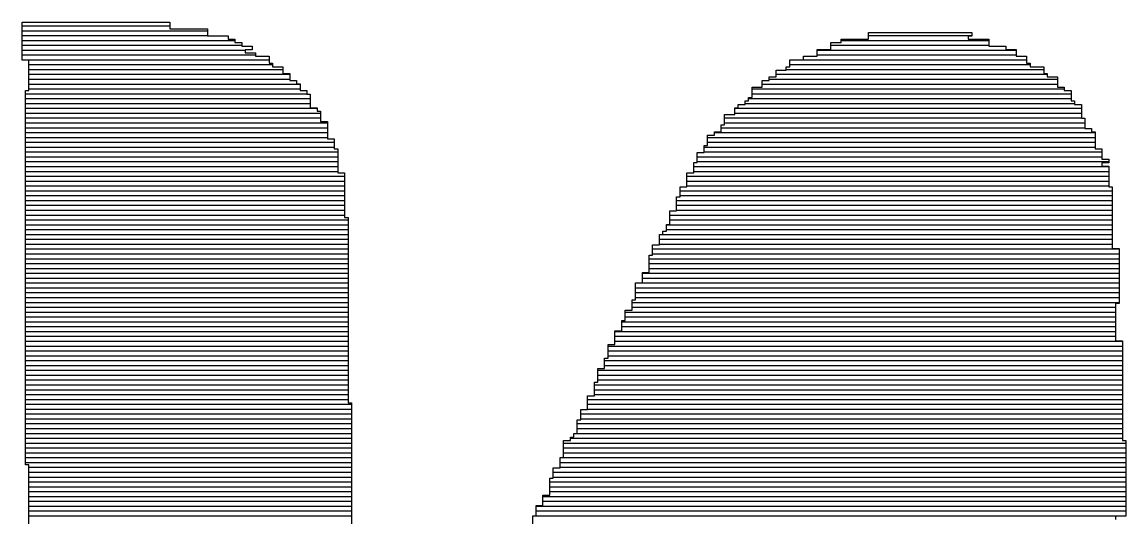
# Model space of a CAD drawing. Extents: x 35 to 236, y 10 to 166.
# Drawn here: x 57.012 to 61.725, y 20.882 to 22.997 of the extents above; entities that cross this region are included whole.
import ezdxf

# ---------------------------------------------------------------- set-up
doc = ezdxf.new("R2010")
doc.units = 0
doc.layers.add('BG_SILKSCREEN_TOP', color=254, linetype='CONTINUOUS')

msp = doc.modelspace()

# ---------------------------------------------------------------- linework, layer by layer
at = {"layer": 'BG_SILKSCREEN_TOP'}
for points in [[(57.0122, 22.835), (57.0122, 22.9973)], [(57.0122, 22.9973), (57.6428, 22.9973)], [(57.6428, 22.9973), (57.6428, 22.9682)], [(57.0122, 22.9814), (57.6428, 22.9814)], [(57.0122, 22.9607), (57.8036, 22.9607)], [(57.6428, 22.9682), (57.8036, 22.9682)], [(57.8036, 22.9682), (57.8036, 22.9388)], [(60.6257, 22.9241), (60.6257, 22.9535)], [(60.6257, 22.9535), (61.0664, 22.9535)], [(61.0664, 22.9535), (61.0664, 22.9373)], [(57.0122, 22.94), (57.8036, 22.94)], [(57.0122, 22.9193), (57.9206, 22.9193)], [(57.8036, 22.9388), (57.8915, 22.9388)], [(57.8915, 22.9388), (57.8915, 22.9241)], [(57.8915, 22.9241), (57.9206, 22.9241)], [(57.9206, 22.9241), (57.9206, 22.9097)], [(57.9206, 22.9097), (57.95, 22.9097)], [(57.95, 22.9097), (57.95, 22.895)], [(60.4649, 22.8803), (60.4649, 22.9097)], [(60.4649, 22.9097), (60.5087, 22.9097)], [(60.5087, 22.9097), (60.5087, 22.9241)], [(60.5087, 22.9241), (60.6257, 22.9241)], [(60.5087, 22.9193), (61.1393, 22.9193)], [(60.6257, 22.94), (61.0664, 22.94)], [(61.0664, 22.9373), (61.0517, 22.9373)], [(61.0517, 22.9373), (61.0517, 22.9241)], [(61.0517, 22.9241), (61.1393, 22.9241)], [(61.1393, 22.9241), (61.1393, 22.895)], [(57.0122, 22.8986), (57.95, 22.8986)], [(57.0122, 22.8779), (57.9647, 22.8779)], [(57.0122, 22.8572), (58.0085, 22.8572)], [(57.95, 22.895), (57.9938, 22.895)], [(57.9938, 22.8788), (57.9647, 22.8788)], [(57.9647, 22.8788), (57.9647, 22.8656)], [(57.9647, 22.8656), (58.0085, 22.8656)], [(57.9938, 22.895), (57.9938, 22.8788)], [(58.0085, 22.8656), (58.0085, 22.8512)], [(60.4064, 22.8512), (60.4064, 22.8803)], [(60.4064, 22.8803), (60.4649, 22.8803)], [(60.4064, 22.8779), (61.2566, 22.8779)], [(60.4064, 22.8572), (61.2566, 22.8572)], [(60.4649, 22.8986), (61.1393, 22.8986)], [(61.1393, 22.895), (61.2125, 22.895)], [(61.2125, 22.895), (61.2125, 22.8803)], [(61.2125, 22.8803), (61.2566, 22.8803)], [(61.2566, 22.8803), (61.2566, 22.8512)], [(57.0122, 22.8365), (58.067, 22.8365)], [(57.0413, 22.835), (57.0122, 22.835)], [(57.0413, 22.7048), (57.0413, 22.835)], [(57.0413, 22.8158), (58.0817, 22.8158)], [(58.0085, 22.8512), (58.067, 22.8512)], [(58.067, 22.8512), (58.067, 22.8218)], [(58.067, 22.8218), (58.0817, 22.8218)], [(58.0817, 22.8218), (58.0817, 22.8071)], [(60.2894, 22.8071), (60.2894, 22.8365)], [(60.2894, 22.8365), (60.3479, 22.8365)], [(60.2894, 22.8365), (61.3004, 22.8365)], [(60.2894, 22.8158), (61.3151, 22.8158)], [(60.3479, 22.8365), (60.3479, 22.8512)], [(60.3479, 22.8512), (60.4064, 22.8512)], [(61.2566, 22.8512), (61.3004, 22.8512)], [(61.3004, 22.8512), (61.3004, 22.8218)], [(61.3004, 22.8218), (61.3151, 22.8218)], [(61.3151, 22.8218), (61.3151, 22.8071)], [(57.0413, 22.7951), (58.1255, 22.7951)], [(57.0413, 22.7744), (58.1549, 22.7744)], [(58.0817, 22.8071), (58.1255, 22.8071)], [(58.1255, 22.8071), (58.1255, 22.778)], [(58.1255, 22.778), (58.1549, 22.778)], [(58.1549, 22.778), (58.1549, 22.7486)], [(60.2015, 22.7486), (60.2015, 22.7633)], [(60.2015, 22.7633), (60.2309, 22.7633)], [(60.2309, 22.7633), (60.2309, 22.7927)], [(60.2309, 22.7927), (60.2747, 22.7927)], [(60.2309, 22.7744), (61.388, 22.7744)], [(60.2747, 22.7927), (60.2747, 22.8071)], [(60.2747, 22.8071), (60.2894, 22.8071)], [(60.2747, 22.7951), (61.3736, 22.7951)], [(61.3151, 22.8071), (61.3736, 22.8071)], [(61.3736, 22.8071), (61.3736, 22.778)], [(61.3736, 22.778), (61.388, 22.778)], [(61.388, 22.778), (61.388, 22.7633)], [(61.388, 22.7633), (61.4321, 22.7633)], [(61.4321, 22.7633), (61.4321, 22.7195)], [(57.0413, 22.7537), (58.1549, 22.7537)], [(57.0413, 22.733), (58.1987, 22.733)], [(58.1549, 22.7486), (58.184, 22.7486)], [(58.184, 22.7486), (58.184, 22.7339)], [(58.184, 22.7339), (58.1987, 22.7339)], [(58.1987, 22.7339), (58.1987, 22.7048)], [(60.1283, 22.6754), (60.1283, 22.7195)], [(60.1283, 22.7195), (60.1724, 22.7195)], [(60.1724, 22.7195), (60.1724, 22.7486)], [(60.1724, 22.7486), (60.2015, 22.7486)], [(60.1724, 22.733), (61.4321, 22.733)], [(60.2015, 22.7537), (61.4321, 22.7537)], [(61.4321, 22.7195), (61.4612, 22.7195)], [(61.4612, 22.7195), (61.4612, 22.7048)], [(57.0266, 21.1085), (57.0266, 22.7048)], [(57.0266, 22.7048), (57.0413, 22.7048)], [(57.0266, 22.6916), (58.2281, 22.6916)], [(57.0266, 22.6709), (58.2425, 22.6709)], [(57.0413, 22.7123), (58.1987, 22.7123)], [(58.1987, 22.7048), (58.2281, 22.7048)], [(58.2281, 22.7048), (58.2281, 22.6901)], [(58.2281, 22.6901), (58.2425, 22.6901)], [(58.2425, 22.6901), (58.2425, 22.6316)], [(60.1139, 22.661), (60.1139, 22.6754)], [(60.1139, 22.6754), (60.1283, 22.6754)], [(60.1139, 22.6709), (61.4906, 22.6709)], [(60.1283, 22.7123), (61.4612, 22.7123)], [(60.1283, 22.6916), (61.4906, 22.6916)], [(61.4612, 22.7048), (61.4906, 22.7048)], [(61.4906, 22.7048), (61.4906, 22.661)], [(57.0266, 22.6502), (58.2425, 22.6502)], [(57.0266, 22.6295), (58.2719, 22.6295)], [(58.2425, 22.6316), (58.2719, 22.6316)], [(58.2719, 22.6316), (58.2719, 22.6169)], [(60.0551, 22.6025), (60.0551, 22.6316)], [(60.0551, 22.6316), (60.0698, 22.6316)], [(60.0551, 22.6295), (61.5344, 22.6295)], [(60.0698, 22.6316), (60.0698, 22.6463)], [(60.0698, 22.6463), (60.0992, 22.6463)], [(60.0992, 22.6463), (60.0992, 22.661)], [(60.0992, 22.661), (60.1139, 22.661)], [(60.0992, 22.6502), (61.5053, 22.6502)], [(61.4906, 22.661), (61.5053, 22.661)], [(61.5053, 22.661), (61.5053, 22.6463)], [(61.5053, 22.6463), (61.5344, 22.6463)], [(61.5344, 22.6463), (61.5344, 22.5878)], [(57.0266, 22.6088), (58.2866, 22.6088)], [(57.0266, 22.5881), (58.2866, 22.5881)], [(58.2719, 22.6169), (58.2866, 22.6169)], [(58.2866, 22.6169), (58.2866, 22.5731)], [(58.2866, 22.5731), (58.3157, 22.5731)], [(58.3157, 22.5731), (58.3157, 22.4999)], [(60.0113, 22.5584), (60.0113, 22.6025)], [(60.0113, 22.6025), (60.0551, 22.6025)], [(60.0113, 22.5881), (61.5344, 22.5881)], [(60.0551, 22.6088), (61.5344, 22.6088)], [(61.5344, 22.5878), (61.5491, 22.5878)], [(61.5491, 22.5878), (61.5491, 22.5437)], [(57.0266, 22.5674), (58.3157, 22.5674)], [(57.0266, 22.5467), (58.3157, 22.5467)], [(57.0266, 22.526), (58.3157, 22.526)], [(59.9675, 22.5146), (59.9675, 22.5293)], [(59.9675, 22.5293), (59.9966, 22.5293)], [(59.9675, 22.526), (61.5929, 22.526)], [(59.9966, 22.5293), (59.9966, 22.5584)], [(59.9966, 22.5584), (60.0113, 22.5584)], [(59.9966, 22.5467), (61.5491, 22.5467)], [(60.0113, 22.5674), (61.5491, 22.5674)], [(61.5491, 22.5437), (61.5782, 22.5437)], [(61.5782, 22.5437), (61.5782, 22.5293)], [(61.5782, 22.5293), (61.5929, 22.5293)], [(61.5929, 22.5293), (61.5929, 22.4561)], [(57.0266, 22.5053), (58.3157, 22.5053)], [(57.0266, 22.4846), (58.3451, 22.4846)], [(58.3157, 22.4999), (58.3451, 22.4999)], [(58.3451, 22.4999), (58.3451, 22.4561)], [(59.9381, 22.4708), (59.9381, 22.5146)], [(59.9381, 22.5146), (59.9675, 22.5146)], [(59.9381, 22.5053), (61.5929, 22.5053)], [(59.9381, 22.4846), (61.5929, 22.4846)], [(57.0266, 22.4639), (58.3451, 22.4639)], [(57.0266, 22.4432), (58.3595, 22.4432)], [(58.3451, 22.4561), (58.3595, 22.4561)], [(58.3595, 22.4561), (58.3595, 22.3535)], [(59.8943, 22.3976), (59.8943, 22.4414)], [(59.8943, 22.4414), (59.9237, 22.4414)], [(59.9237, 22.4414), (59.9237, 22.4708)], [(59.9237, 22.4708), (59.9381, 22.4708)], [(59.9237, 22.4639), (61.5929, 22.4639)], [(59.9237, 22.4432), (61.6223, 22.4432)], [(61.5929, 22.4561), (61.6223, 22.4561)], [(61.6223, 22.4561), (61.6223, 22.4123)], [(57.0266, 22.4225), (58.3595, 22.4225)], [(57.0266, 22.4018), (58.3595, 22.4018)], [(59.8796, 22.3535), (59.8796, 22.3976)], [(59.8796, 22.3976), (59.8943, 22.3976)], [(59.8943, 22.4225), (61.6223, 22.4225)], [(59.8943, 22.4018), (61.6514, 22.4018)], [(61.6223, 22.4123), (61.6514, 22.4123)], [(61.6514, 22.3961), (61.6223, 22.3961)], [(61.6223, 22.3961), (61.6223, 22.3829)], [(61.6514, 22.4123), (61.6514, 22.3961)], [(57.0266, 22.3811), (58.3595, 22.3811)], [(57.0266, 22.3604), (58.3595, 22.3604)], [(57.0266, 22.3397), (58.3889, 22.3397)], [(58.3595, 22.3535), (58.3889, 22.3535)], [(58.3889, 22.3535), (58.3889, 22.1633)], [(59.8505, 22.295), (59.8505, 22.3535)], [(59.8505, 22.3535), (59.8796, 22.3535)], [(59.8505, 22.3397), (61.6514, 22.3397)], [(59.8796, 22.3811), (61.6514, 22.3811)], [(59.8796, 22.3604), (61.6514, 22.3604)], [(61.6223, 22.3829), (61.6514, 22.3829)], [(61.6514, 22.3829), (61.6514, 22.295)], [(57.0266, 22.319), (58.3889, 22.319)], [(57.0266, 22.2983), (58.3889, 22.2983)], [(59.8211, 22.2512), (59.8211, 22.295)], [(59.8211, 22.295), (59.8505, 22.295)], [(59.8505, 22.319), (61.6514, 22.319)], [(59.8505, 22.2983), (61.6514, 22.2983)], [(61.6514, 22.295), (61.6661, 22.295)], [(61.6661, 22.295), (61.6661, 22.0319)], [(57.0266, 22.2776), (58.3889, 22.2776)], [(57.0266, 22.2569), (58.3889, 22.2569)], [(59.8064, 22.1927), (59.8064, 22.2512)], [(59.8064, 22.2512), (59.8211, 22.2512)], [(59.8211, 22.2776), (61.6661, 22.2776)], [(59.8211, 22.2569), (61.6661, 22.2569)], [(57.0266, 22.2362), (58.3889, 22.2362)], [(57.0266, 22.2155), (58.3889, 22.2155)], [(59.8064, 22.2362), (61.6661, 22.2362)], [(59.8064, 22.2155), (61.6661, 22.2155)], [(57.0266, 22.1948), (58.3889, 22.1948)], [(57.0266, 22.1741), (58.3889, 22.1741)], [(57.0266, 22.1534), (58.4036, 22.1534)], [(58.3889, 22.1633), (58.4036, 22.1633)], [(58.4036, 22.1633), (58.4036, 21.3734)], [(59.7773, 22.1342), (59.7773, 22.1927)], [(59.7773, 22.1927), (59.8064, 22.1927)], [(59.7773, 22.1741), (61.6661, 22.1741)], [(59.7773, 22.1534), (61.6661, 22.1534)], [(59.8064, 22.1948), (61.6661, 22.1948)], [(57.0266, 22.1327), (58.4036, 22.1327)], [(57.0266, 22.112), (58.4036, 22.112)], [(59.7479, 22.0904), (59.7479, 22.1048)], [(59.7479, 22.1048), (59.7626, 22.1048)], [(59.7626, 22.1048), (59.7626, 22.1342)], [(59.7626, 22.1342), (59.7773, 22.1342)], [(59.7626, 22.1327), (61.6661, 22.1327)], [(59.7626, 22.112), (61.6661, 22.112)], [(57.0266, 22.0913), (58.4036, 22.0913)], [(57.0266, 22.0706), (58.4036, 22.0706)], [(59.7335, 22.0463), (59.7335, 22.0904)], [(59.7335, 22.0904), (59.7479, 22.0904)], [(59.7335, 22.0706), (61.6661, 22.0706)], [(59.7479, 22.0913), (61.6661, 22.0913)], [(57.0266, 22.0499), (58.4036, 22.0499)], [(57.0266, 22.0292), (58.4036, 22.0292)], [(57.0266, 22.0085), (58.4036, 22.0085)], [(59.7041, 22.0025), (59.7041, 22.0463)], [(59.7041, 22.0463), (59.7335, 22.0463)], [(59.7041, 22.0292), (61.6955, 22.0292)], [(59.7041, 22.0085), (61.6955, 22.0085)], [(59.7335, 22.0499), (61.6661, 22.0499)], [(61.6661, 22.0319), (61.6955, 22.0319)], [(61.6955, 22.0319), (61.6955, 21.7961)], [(57.0266, 21.9878), (58.4036, 21.9878)], [(57.0266, 21.9671), (58.4036, 21.9671)], [(59.6894, 21.9293), (59.6894, 22.0025)], [(59.6894, 22.0025), (59.7041, 22.0025)], [(59.6894, 21.9878), (61.6955, 21.9878)], [(59.6894, 21.9671), (61.6955, 21.9671)], [(57.0266, 21.9464), (58.4036, 21.9464)], [(57.0266, 21.9257), (58.4036, 21.9257)], [(59.6603, 21.8855), (59.6603, 21.9293)], [(59.6603, 21.9293), (59.6894, 21.9293)], [(59.6603, 21.9257), (61.6955, 21.9257)], [(59.6894, 21.9464), (61.6955, 21.9464)], [(57.0266, 21.905), (58.4036, 21.905)], [(57.0266, 21.8843), (58.4036, 21.8843)], [(59.6309, 21.8123), (59.6309, 21.8855)], [(59.6309, 21.8855), (59.6603, 21.8855)], [(59.6309, 21.8843), (61.6955, 21.8843)], [(59.6603, 21.905), (61.6955, 21.905)], [(57.0266, 21.8636), (58.4036, 21.8636)], [(57.0266, 21.8429), (58.4036, 21.8429)], [(57.0266, 21.8222), (58.4036, 21.8222)], [(59.6309, 21.8636), (61.6955, 21.8636)], [(59.6309, 21.8429), (61.6955, 21.8429)], [(59.6309, 21.8222), (61.6955, 21.8222)], [(57.0266, 21.8015), (58.4036, 21.8015)], [(57.0266, 21.7808), (58.4036, 21.7808)], [(59.6162, 21.7685), (59.6162, 21.8123)], [(59.6162, 21.8123), (59.6309, 21.8123)], [(59.6162, 21.8015), (61.6955, 21.8015)], [(59.6162, 21.7808), (61.6808, 21.7808)], [(61.6955, 21.7961), (61.6808, 21.7961)], [(61.6808, 21.7961), (61.6808, 21.6368)], [(57.0266, 21.7601), (58.4036, 21.7601)], [(57.0266, 21.7394), (58.4036, 21.7394)], [(59.5724, 21.6806), (59.5724, 21.7244)], [(59.5724, 21.7244), (59.5871, 21.7244)], [(59.5871, 21.7244), (59.5871, 21.7685)], [(59.5871, 21.7685), (59.6162, 21.7685)], [(59.5871, 21.7601), (61.6808, 21.7601)], [(59.5871, 21.7394), (61.6808, 21.7394)], [(57.0266, 21.7187), (58.4036, 21.7187)], [(57.0266, 21.698), (58.4036, 21.698)], [(57.0266, 21.6773), (58.4036, 21.6773)], [(59.5433, 21.6221), (59.5433, 21.6806)], [(59.5433, 21.6806), (59.5724, 21.6806)], [(59.5433, 21.6773), (61.6808, 21.6773)], [(59.5724, 21.7187), (61.6808, 21.7187)], [(59.5724, 21.698), (61.6808, 21.698)], [(57.0266, 21.6566), (58.4036, 21.6566)], [(57.0266, 21.6359), (58.4036, 21.6359)], [(59.5433, 21.6566), (61.6808, 21.6566)], [(59.5433, 21.6359), (61.7099, 21.6359)], [(61.6808, 21.6368), (61.7099, 21.6368)], [(61.7099, 21.6368), (61.7099, 21.2126)], [(57.0266, 21.6152), (58.4036, 21.6152)], [(57.0266, 21.5945), (58.4036, 21.5945)], [(59.5139, 21.5636), (59.5139, 21.6221)], [(59.5139, 21.6221), (59.5433, 21.6221)], [(59.5139, 21.6152), (61.7099, 21.6152)], [(59.5139, 21.5945), (61.7099, 21.5945)], [(57.0266, 21.5738), (58.4036, 21.5738)], [(57.0266, 21.5531), (58.4036, 21.5531)], [(59.4992, 21.5198), (59.4992, 21.5636)], [(59.4992, 21.5636), (59.5139, 21.5636)], [(59.4992, 21.5531), (61.7099, 21.5531)], [(59.5139, 21.5738), (61.7099, 21.5738)], [(57.0266, 21.5324), (58.4036, 21.5324)], [(57.0266, 21.5117), (58.4036, 21.5117)], [(57.0266, 21.491), (58.4036, 21.491)], [(59.4701, 21.4613), (59.4701, 21.5198)], [(59.4701, 21.5198), (59.4992, 21.5198)], [(59.4701, 21.5117), (61.7099, 21.5117)], [(59.4701, 21.491), (61.7099, 21.491)], [(59.4992, 21.5324), (61.7099, 21.5324)], [(57.0266, 21.4703), (58.4036, 21.4703)], [(57.0266, 21.4496), (58.4036, 21.4496)], [(59.4554, 21.4028), (59.4554, 21.4613)], [(59.4554, 21.4613), (59.4701, 21.4613)], [(59.4554, 21.4496), (61.7099, 21.4496)], [(59.4701, 21.4703), (61.7099, 21.4703)], [(57.0266, 21.4289), (58.4036, 21.4289)], [(57.0266, 21.4082), (58.4036, 21.4082)], [(59.426, 21.344), (59.426, 21.4028)], [(59.426, 21.4028), (59.4554, 21.4028)], [(59.4554, 21.4289), (61.7099, 21.4289)], [(59.4554, 21.4082), (61.7099, 21.4082)], [(57.0266, 21.3875), (58.4036, 21.3875)], [(57.0266, 21.3668), (58.4183, 21.3668)], [(58.4036, 21.3734), (58.4183, 21.3734)], [(58.4183, 21.3734), (58.4183, 20.2469)], [(59.426, 21.3875), (61.7099, 21.3875)], [(59.426, 21.3668), (61.7099, 21.3668)], [(57.0266, 21.3461), (58.4183, 21.3461)], [(57.0266, 21.3254), (58.4183, 21.3254)], [(57.0266, 21.3047), (58.4183, 21.3047)], [(59.3822, 21.2417), (59.3822, 21.3002)], [(59.3822, 21.3002), (59.3969, 21.3002)], [(59.3969, 21.3002), (59.3969, 21.344)], [(59.3969, 21.344), (59.426, 21.344)], [(59.3969, 21.3254), (61.7099, 21.3254)], [(59.3969, 21.3047), (61.7099, 21.3047)], [(59.426, 21.3461), (61.7099, 21.3461)], [(57.0266, 21.284), (58.4183, 21.284)], [(57.0266, 21.2633), (58.4183, 21.2633)], [(59.3822, 21.284), (61.7099, 21.284)], [(59.3822, 21.2633), (61.7099, 21.2633)], [(57.0266, 21.2426), (58.4183, 21.2426)], [(57.0266, 21.2219), (58.4183, 21.2219)], [(59.3237, 21.1394), (59.3237, 21.2126)], [(59.3237, 21.2126), (59.3531, 21.2126)], [(59.3531, 21.2126), (59.3531, 21.227)], [(59.3531, 21.227), (59.3675, 21.227)], [(59.3531, 21.2219), (61.7099, 21.2219)], [(59.3675, 21.227), (59.3675, 21.2417)], [(59.3675, 21.2417), (59.3822, 21.2417)], [(59.3822, 21.2426), (61.7099, 21.2426)], [(61.7099, 21.2126), (61.7246, 21.2126)], [(61.7246, 21.2126), (61.7246, 20.8892)], [(57.0266, 21.2012), (58.4183, 21.2012)], [(57.0266, 21.1805), (58.4183, 21.1805)], [(57.0266, 21.1598), (58.4183, 21.1598)], [(59.3237, 21.2012), (61.7246, 21.2012)], [(59.3237, 21.1805), (61.7246, 21.1805)], [(59.3237, 21.1598), (61.7246, 21.1598)], [(57.0266, 21.1391), (58.4183, 21.1391)], [(57.0266, 21.1184), (58.4183, 21.1184)], [(59.309, 21.0953), (59.309, 21.1394)], [(59.309, 21.1394), (59.3237, 21.1394)], [(59.309, 21.1391), (61.7246, 21.1391)], [(59.309, 21.1184), (61.7246, 21.1184)], [(57.0413, 21.1085), (57.0266, 21.1085)], [(57.0413, 19.5137), (57.0413, 21.1085)], [(57.0413, 21.0977), (58.4183, 21.0977)], [(57.0413, 21.077), (58.4183, 21.077)], [(59.2799, 21.0515), (59.2799, 21.0953)], [(59.2799, 21.0953), (59.309, 21.0953)], [(59.2799, 21.077), (61.7246, 21.077)], [(59.309, 21.0977), (61.7246, 21.0977)], [(57.0413, 21.0563), (58.4183, 21.0563)], [(57.0413, 21.0356), (58.4183, 21.0356)], [(59.2652, 20.9783), (59.2652, 21.0515)], [(59.2652, 21.0515), (59.2799, 21.0515)], [(59.2652, 21.0356), (61.7246, 21.0356)], [(59.2799, 21.0563), (61.7246, 21.0563)], [(57.0413, 21.0149), (58.4183, 21.0149)], [(57.0413, 20.9942), (58.4183, 20.9942)], [(57.0413, 20.9735), (58.4183, 20.9735)], [(59.2358, 20.9345), (59.2358, 20.9783)], [(59.2358, 20.9783), (59.2652, 20.9783)], [(59.2358, 20.9735), (61.7246, 20.9735)], [(59.2652, 21.0149), (61.7246, 21.0149)], [(59.2652, 20.9942), (61.7246, 20.9942)], [(57.0413, 20.9528), (58.4183, 20.9528)], [(57.0413, 20.9321), (58.4183, 20.9321)], [(59.2067, 20.9345), (59.2358, 20.9345)], [(59.2067, 20.8907), (59.2067, 20.9345)], [(59.2067, 20.9321), (61.7246, 20.9321)], [(59.2358, 20.9528), (61.7246, 20.9528)], [(57.0413, 20.9114), (58.4183, 20.9114)], [(57.0413, 20.8907), (58.4183, 20.8907)], [(59.192, 20.8175), (59.192, 20.8907)], [(59.192, 20.8907), (59.2067, 20.8907)], [(59.192, 20.8907), (61.7246, 20.8907)], [(59.2067, 20.9114), (61.7246, 20.9114)], [(61.7246, 20.8892), (61.6808, 20.8892)], [(61.6808, 20.8892), (61.6808, 20.8745)]]:
    msp.add_lwpolyline(points, dxfattribs=at)

doc.saveas('drawing.dxf')
